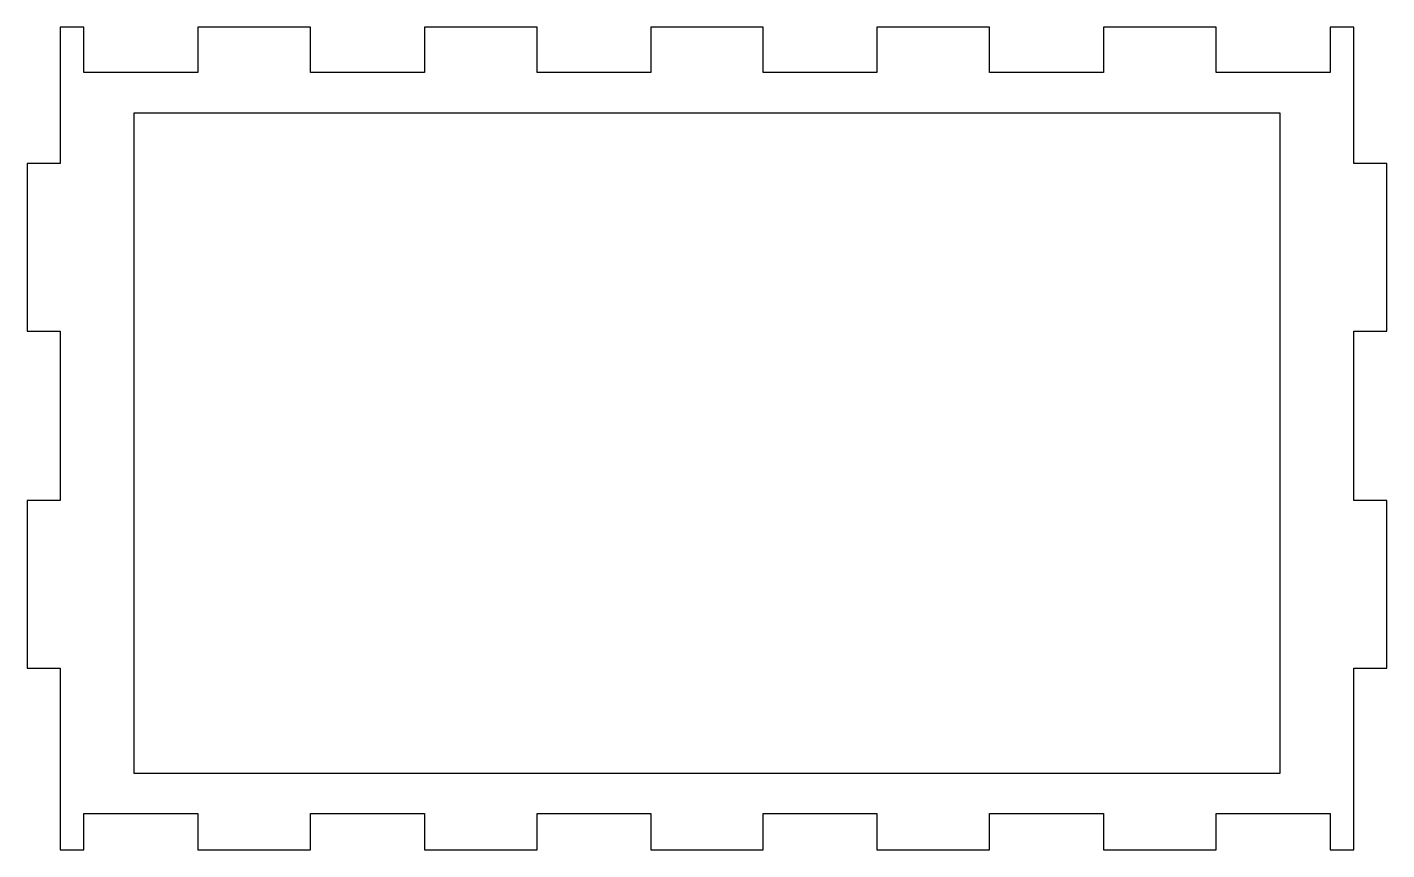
# Model space of a CAD drawing. Header units: millimetres. Extents: x -105 to 105, y -67 to 60.
import ezdxf

# ---------------------------------------------------------------- set-up
doc = ezdxf.new("R2010")
doc.units = ezdxf.units.MM

msp = doc.modelspace()

# ---------------------------------------------------------------- linework, layer by layer
for points in [[(99.9, 60), (96.25, 60), (96.25, 53), (78.65, 53), (78.65, 60), (61.25, 60), (61.25, 53), (43.65, 53), (43.65, 60), (26.25, 60), (26.25, 53), (8.65, 53), (8.65, 60), (-8.65, 60), (-8.65, 53), (-26.25, 53), (-26.25, 60), (-43.65, 60), (-43.65, 53), (-61.25, 53), (-61.25, 60), (-78.65, 60), (-78.65, 53), (-96.25, 53), (-96.25, 60), (-99.9, 60), (-99.9, 38.95), (-105, 38.95), (-105, 13.05), (-99.9, 13.05), (-99.9, -13.05), (-105, -13.05), (-105, -38.95), (-99.9, -38.95), (-99.9, -67), (-96.25, -67), (-96.25, -61.4), (-78.65, -61.4), (-78.65, -67), (-61.25, -67), (-61.25, -61.4), (-43.65, -61.4), (-43.65, -67), (-26.25, -67), (-26.25, -61.4), (-8.65, -61.4), (-8.65, -67), (8.65, -67), (8.65, -61.4), (26.25, -61.4), (26.25, -67), (43.65, -67), (43.65, -61.4), (61.25, -61.4), (61.25, -67), (78.65, -67), (78.65, -61.4), (96.25, -61.4), (96.25, -67), (99.9, -67), (99.9, -38.95), (105, -38.95), (105, -13.05), (99.9, -13.05), (99.9, 13.05), (105, 13.05), (105, 38.95), (99.9, 38.95)], [(88.5, 46.8), (88.5, -55.2), (-88.5, -55.2), (-88.5, 46.8)]]:
    msp.add_lwpolyline(points, close=True)

doc.saveas('drawing.dxf')
